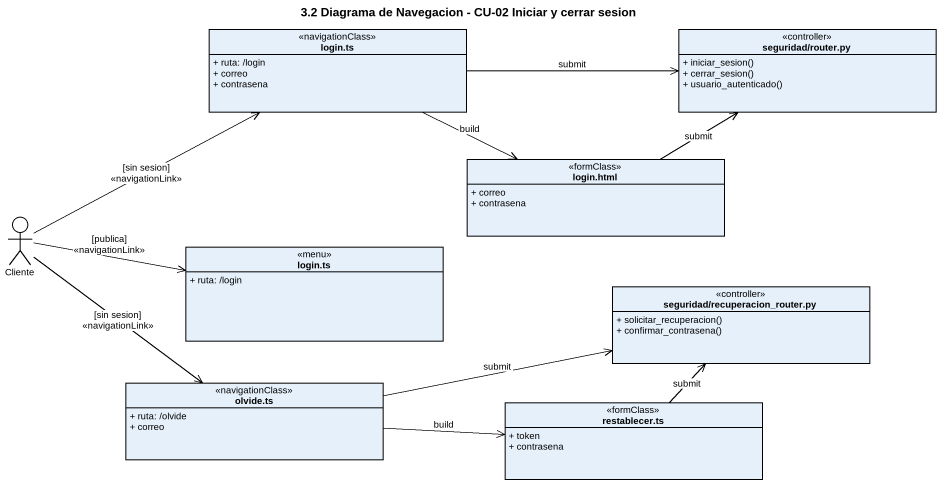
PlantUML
@startuml
title 3.2 Diagrama de Navegacion - CU-02 Iniciar y cerrar sesion
allowmixing
hide circle
hide empty members
skinparam classAttributeIconSize 0
class "login.ts" as login_ts <<navigationClass>> {
  + ruta: /login
  + correo
  + contrasena
}
class "seguridad/router.py" as seguridad_router_py <<controller>> {
  + iniciar_sesion()
  + cerrar_sesion()
  + usuario_autenticado()
}
class "login.html" as login_html <<formClass>> {
  + correo
  + contrasena
}
actor Cliente
class "login.ts" as login_ts_2 <<menu>> {
  + ruta: /login
}
class "seguridad/recuperacion_router.py" as seguridad_recuperacion <<controller>> {
  + solicitar_recuperacion()
  + confirmar_contrasena()
}
class "olvide.ts" as olvide_ts <<navigationClass>> {
  + ruta: /olvide
  + correo
}
class "restablecer.ts" as restablecer_ts <<formClass>> {
  + token
  + contrasena
}
login_ts -right-> seguridad_router_py : submit
login_ts -right-> login_html : build
login_html -right-> seguridad_router_py : submit
Cliente -up-> login_ts : [sin sesion]\n<<navigationLink>>
Cliente -right-> login_ts_2 : [publica]\n<<navigationLink>>
Cliente --> olvide_ts : [sin sesion]\n<<navigationLink>>
olvide_ts -right-> seguridad_recuperacion : submit
olvide_ts -right-> restablecer_ts : build
restablecer_ts -up-> seguridad_recuperacion : submit
@enduml
